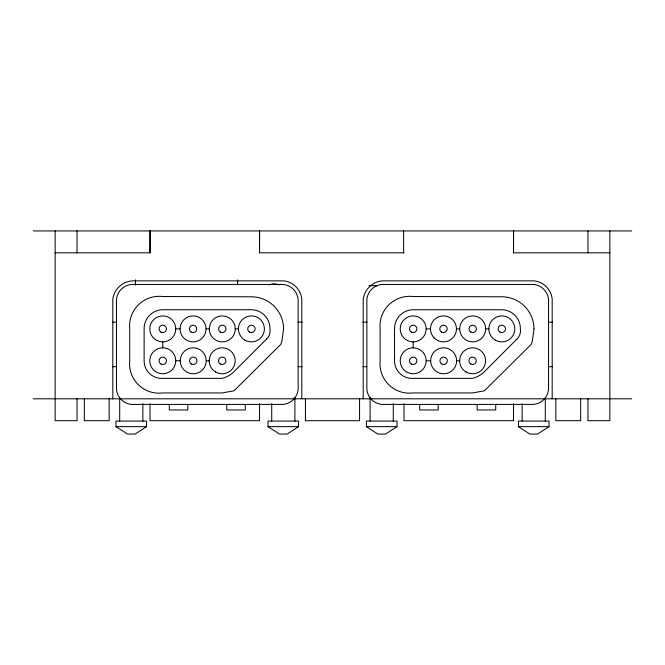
<?xml version="1.0" encoding="UTF-8"?>
<svg xmlns="http://www.w3.org/2000/svg" width="665" height="665" viewBox="0 0 665 665"><rect width="100%" height="100%" fill="white"/><g stroke="black" fill="none" stroke-linecap="round" stroke-linejoin="round"><path stroke-width="1" d="M55.145 252.833L150.032 252.833L150.091 230.938M259.516 252.833L259.574 230.938L259.516 252.833L404.029 252.833M609.855 252.833L513.513 252.833L513.571 230.938M146.583 426.647L135.111 434.062L127.464 434.062L115.993 426.647L115.993 421.086L146.583 421.086L146.583 426.647L115.993 426.647M298.602 426.647L287.13 434.062L279.483 434.062L268.012 426.647L268.012 421.086L298.602 421.086L298.602 426.647L268.012 426.647M396.988 426.647L385.517 434.062L377.87 434.062L366.398 426.647L366.398 421.086L396.988 421.086L396.988 426.647L366.398 426.647M549.007 426.647L537.536 434.062L529.889 434.062L518.417 426.647L518.417 421.086L549.007 421.086L549.007 426.647L518.417 426.647M33.25 230.938L631.75 230.938M369.05 285.676L377.338 285.676M112.335 322.184L116.458 322.184M298.136 322.184L302.259 322.184M362.741 322.184L366.864 322.184M548.542 322.184L552.665 322.184M175.751 328.892A12.976 12.976 0 0 0 156.283 317.654A12.976 12.976 0 0 0 156.283 340.131A12.976 12.976 0 0 0 175.751 328.892L180.082 328.892M206.042 328.892A12.976 12.976 0 0 0 186.574 317.654A12.976 12.976 0 0 0 186.574 340.131A12.976 12.976 0 0 0 206.042 328.892L209.3 328.892M235.26 328.892A12.976 12.976 0 0 0 215.793 317.654A12.976 12.976 0 0 0 215.793 340.131A12.976 12.976 0 0 0 235.26 328.892L238.444 328.892M426.157 328.892A12.976 12.976 0 0 0 406.697 317.654A12.976 12.976 0 0 0 406.697 340.131A12.976 12.976 0 0 0 426.157 328.892L430.488 328.892M456.448 328.892L459.706 328.892M485.666 328.892A12.976 12.976 0 0 0 466.198 317.654A12.976 12.976 0 0 0 466.198 340.131A12.976 12.976 0 0 0 485.666 328.892L488.85 328.892M175.751 360.787A12.976 12.976 0 0 0 156.283 349.549A12.976 12.976 0 0 0 156.283 372.026A12.976 12.976 0 0 0 175.751 360.787L180.248 360.787M206.208 360.787A12.976 12.976 0 0 0 186.74 349.549A12.976 12.976 0 0 0 186.74 372.026A12.976 12.976 0 0 0 206.208 360.787L209.209 360.787M426.157 360.787A12.976 12.976 0 0 0 406.697 349.549A12.976 12.976 0 0 0 406.697 372.026A12.976 12.976 0 0 0 426.157 360.787L430.654 360.787M456.614 360.787A12.976 12.976 0 0 0 437.146 349.549A12.976 12.976 0 0 0 437.146 372.026A12.976 12.976 0 0 0 456.614 360.787L459.623 360.787M112.335 366.673L116.458 366.673M298.136 366.673L302.259 366.673M362.741 366.673L366.864 366.673M548.542 366.673L552.665 366.673M33.25 398.809L631.75 398.809M609.855 230.938L609.855 420.704L587.96 420.704L587.96 398.809M587.96 230.938L587.96 252.833M580.661 398.809L580.661 420.704L555.84 420.704L555.84 398.809M552.191 398.809L552.191 299.292A20.382 20.382 0 0 0 534.377 280.871L382.358 280.871A21.139 21.139 0 0 0 363.215 299.292L363.215 398.809M545.3 397.562L545.3 421.086M522.125 403.697L522.125 421.086M513.513 230.938L513.513 252.833M513.513 403.78L513.513 420.704L404.029 420.704L404.029 403.78M495.708 404.403L495.708 409.964L477.171 409.964L477.171 404.403M438.235 404.403L438.235 409.964L419.698 409.964L419.698 404.403M413.181 341.868L413.181 347.812M403.622 230.938L403.622 252.833M393.281 403.697L393.281 421.086M370.106 397.562L370.106 421.086M359.566 398.809L359.566 420.704L305.435 420.704L305.435 398.809M301.785 398.809L301.785 299.292A20.382 20.382 0 0 0 283.972 280.871L131.953 280.871A21.139 21.139 0 0 0 112.809 299.292L112.809 398.809M294.894 397.562L294.894 421.086M271.719 403.697L271.719 421.086M259.516 403.78L259.516 420.704L150.032 420.704L150.032 403.78M245.302 404.403L245.302 409.964L226.765 409.964L226.765 404.403M237.613 279.89L237.613 285.052M187.829 404.403L187.829 409.964L169.292 409.964L169.292 404.403M162.775 341.868L162.775 347.812M150.032 230.938L150.032 252.833M142.875 403.697L142.875 421.086M135.436 279.89L135.436 285.052M119.7 397.562L119.7 421.086M109.16 398.809L109.16 420.704L84.339 420.704L84.339 398.809M77.04 230.938L77.04 252.833M77.04 398.809L77.04 420.704L55.145 420.704L55.145 230.938M269.483 284.878A10.948 10.948 0 0 1 278.735 284.878M283.589 328.892L281.952 340.879L280.829 344.32L234.013 390.812L222.102 392.94L162.775 392.94A29.459 29.459 0 0 1 129.717 360.787L129.717 328.892A29.601 29.601 0 0 1 162.775 296.54L251.42 296.79A32.269 32.269 0 0 1 283.589 328.892M534.003 328.892L532.357 340.879L531.235 344.32L484.419 390.812L472.507 392.94L413.181 392.94A29.459 29.459 0 0 1 380.131 360.787L380.131 328.892A29.601 29.601 0 0 1 413.181 296.54L501.826 296.79A32.269 32.269 0 0 1 534.003 328.892M266.815 338.809L234.063 371.61A25.561 25.561 0 0 1 222.143 378.36L162.775 378.36A17.539 17.539 0 0 1 144.122 360.787L144.122 328.892A18.844 18.844 0 0 1 162.775 309.74L251.42 309.74A18.736 18.736 0 0 1 269.948 328.892A11.305 11.305 0 0 1 266.815 338.809M517.22 338.809L484.477 371.61A25.561 25.561 0 0 1 472.549 378.36L413.181 378.36A17.539 17.539 0 0 1 394.528 360.787L394.528 328.892A18.844 18.844 0 0 1 413.181 309.74L501.826 309.74A18.736 18.736 0 0 1 520.354 328.892A11.305 11.305 0 0 1 517.22 338.809M283.307 284.454L131.288 284.454A16.683 16.683 0 0 0 116.458 299.292L116.458 389.574A16.683 16.683 0 0 0 131.288 404.403L283.307 404.403A16.683 16.683 0 0 0 298.136 389.574L298.136 299.292A16.683 16.683 0 0 0 283.307 284.454M533.712 284.454L381.693 284.454A16.683 16.683 0 0 0 366.864 299.292L366.864 389.574A16.683 16.683 0 0 0 381.693 404.403L533.712 404.403A16.683 16.683 0 0 0 548.542 389.574L548.542 299.292A16.683 16.683 0 0 0 533.712 284.454M191.204 332.101A3.707 3.707 0 0 0 196.774 328.892A3.707 3.707 0 0 0 191.204 325.684A3.707 3.707 0 0 0 191.204 332.101M191.37 363.996A3.707 3.707 0 0 0 196.94 360.787A3.707 3.707 0 0 0 191.37 357.579A3.707 3.707 0 0 0 191.37 363.996M160.922 332.101A3.707 3.707 0 0 0 166.483 328.892A3.707 3.707 0 0 0 160.922 325.684A3.707 3.707 0 0 0 160.922 332.101M220.423 332.101A3.707 3.707 0 0 0 225.984 328.892A3.707 3.707 0 0 0 220.423 325.684A3.707 3.707 0 0 0 220.423 332.101M244.928 340.131A12.976 12.976 0 0 0 264.396 328.892A12.976 12.976 0 0 0 244.928 317.654A12.976 12.976 0 0 0 244.928 340.131M215.701 372.026A12.976 12.976 0 0 0 235.169 360.787A12.976 12.976 0 0 0 215.701 349.549A12.976 12.976 0 0 0 215.701 372.026M220.339 363.996A3.707 3.707 0 0 0 225.9 360.787A3.707 3.707 0 0 0 220.339 357.579A3.707 3.707 0 0 0 220.339 363.996M249.566 332.101A3.707 3.707 0 0 0 255.127 328.892A3.707 3.707 0 0 0 249.566 325.684A3.707 3.707 0 0 0 249.566 332.101M160.922 363.996A3.707 3.707 0 0 0 166.483 360.787A3.707 3.707 0 0 0 160.922 357.579A3.707 3.707 0 0 0 160.922 363.996M434.295 338.069A12.976 12.976 0 0 0 456.007 332.251A12.976 12.976 0 0 0 440.114 316.357A12.976 12.976 0 0 0 434.295 338.069M441.618 332.101A3.707 3.707 0 0 0 447.179 328.892A3.707 3.707 0 0 0 441.618 325.684A3.707 3.707 0 0 0 441.618 332.101M441.784 363.996A3.707 3.707 0 0 0 447.346 360.787A3.707 3.707 0 0 0 441.784 357.579A3.707 3.707 0 0 0 441.784 363.996M411.327 332.101A3.707 3.707 0 0 0 416.889 328.892A3.707 3.707 0 0 0 411.327 325.684A3.707 3.707 0 0 0 411.327 332.101M470.828 332.101A3.707 3.707 0 0 0 476.398 328.892A3.707 3.707 0 0 0 470.828 325.684A3.707 3.707 0 0 0 470.828 332.101M495.334 340.131A12.976 12.976 0 0 0 514.801 328.892A12.976 12.976 0 0 0 495.334 317.654A12.976 12.976 0 0 0 495.334 340.131M466.107 372.026A12.976 12.976 0 0 0 485.575 360.787A12.976 12.976 0 0 0 466.107 349.549A12.976 12.976 0 0 0 466.107 372.026M470.745 363.996A3.707 3.707 0 0 0 476.306 360.787A3.707 3.707 0 0 0 470.745 357.579A3.707 3.707 0 0 0 470.745 363.996M499.972 332.101A3.707 3.707 0 0 0 505.533 328.892A3.707 3.707 0 0 0 499.972 325.684A3.707 3.707 0 0 0 499.972 332.101M411.327 363.996A3.707 3.707 0 0 0 416.889 360.787A3.707 3.707 0 0 0 411.327 357.579A3.707 3.707 0 0 0 411.327 363.996"/></g></svg>
